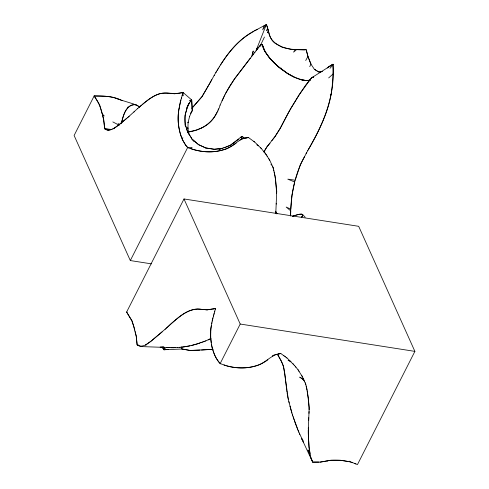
<?xml version="1.0" encoding="UTF-8"?>
<svg xmlns="http://www.w3.org/2000/svg" width="489" height="489" viewBox="0 0 489 489"><rect width="100%" height="100%" fill="white"/><g stroke="black" fill="none" stroke-linecap="round" stroke-linejoin="round"><path stroke-width="0.73" d="M210.655 336.982L210.667 336.188M210.661 336.456L210.765 328.895L212.287 320.533M225.313 365.43L220.154 363.571C212.495 354.928 210.191 342.679 210.728 331.414M210.735 330.925L211.144 326.829M210.649 337.502L211.297 342.875M224.567 95.471L229.524 86.37L234.549 78.863L260.833 44.585L262.281 44.383L263.027 47.629L264.58 51.094L270.191 58.876L278.479 66.975L288.504 74.157A33.105 12.873 38 0 0 302.416 80.098L305.937 80.642L310.014 80.245M205.832 148.069L198.51 144.622L192.25 139.273L198.51 144.622L206.077 148.033L214.268 149.279L222.715 148.332M310.289 455.235L309.048 447.215L308.382 435.62M308.748 418.505L309.048 411.518M308.975 413.364L309.213 407.38L307.294 390.833M275.882 211.193L275.796 213.143L276.737 191.303L275.111 176.56M308.284 433.609L308.785 417.673M308.272 429.22L308.357 427.264M276.199 204.127L276.242 203.265M308.675 420.204L308.718 419.342M308.223 430.241L308.504 438.016M330.264 94.53L331.071 94.897C332.654 84.762 333.357 74.511 332.978 64.261L328.168 67.127L332.978 64.261L333.174 64.554L329.977 68.35M264.445 37.036L260.833 44.585L260.71 46.21L261.04 44.536L262.281 44.383L265.099 51.626L269.084 57.347L274.311 63.075L278.333 66.608L287.508 73.46L294.464 77.231L301.744 79.793M276.646 193.607L275.686 180.582M309.121 409.684L308.516 399.244L306.621 388.034M332.985 64.78C335.277 95.526 323.327 124.689 307.795 150.533M166.217 347.471L164.652 347.318M239.848 139.97L241.633 138.864L241.841 136.388L243.815 137.666L241.841 136.388L230.38 145.245L223.693 147.929M355.882 463.939C348.052 460.504 339.36 460.057 330.974 460.198L320.717 462.105L312.691 462.111L310.423 456.879M142.391 104.438C147.696 100.104 153.204 95.752 159.817 93.637C167.538 91.987 175.355 94.866 183.063 92.464L191.694 99.964L189.304 100.655M212.183 321.132L214.812 311.053M121.443 123.338C123.087 115.856 126.095 104.004 135.685 104.628M179.182 107.941L180.893 99.976M179.652 105.367L180.349 101.871M181.932 138.363C178.045 128.668 177.146 117.867 179.231 107.653M179.127 108.228C177.904 114.31 177.764 120.697 178.821 126.804M179.414 106.663L179.597 105.667M212.397 319.934L212.825 317.948M211.706 323.724L211.89 322.734M211.236 326.316L211.419 325.307M331.004 94.866C327.441 114.573 317.991 132.482 308.223 149.744M121.504 122.935C123.283 115.508 125.973 104.126 135.765 104.634L139.616 106.944M220.111 105.025C215.838 120.221 203.803 129.982 188.369 131.969L196.107 130.123L201.554 127.996M185.533 125.447L185.105 124.127L185.001 115.459L187.354 107.042L189.793 102.158M186.7 109.389L187.953 105.813M188.595 103.845L191.694 99.964L192.232 110.612L189.396 116.767L189.61 116.284L188.057 122.763L188.088 122.048L187.941 128.589L187.788 127.678L189.005 133.919M186.37 110.569C184.445 116.351 184.298 122.873 186.541 128.57M251.701 56.308L253.21 50.972L252.385 55.416L252.746 54.951M180.71 100.624L181.505 97.867M181.395 98.252L182.214 95.398M213.87 314.323L214.09 313.553M214.573 311.89L215.539 308.541L207.018 309.843L198.082 309.005M182.58 94.126L183.063 92.464L174.573 93.784M182.097 95.813L182.825 93.277M213.369 316.053L213.62 315.191M264.17 25.66L262.691 29.805L266.254 24.45C269.182 30.697 268.73 38.613 274.952 43.191L282.287 47.329L291.334 49.42L304.146 49.982L306.193 49.676L307.856 56.253L310.68 63.741L314.36 69.267L315.197 69.786M191.884 111.486L190.936 112.928L192.275 110.465L191.694 99.964M220.068 105.135L224.873 94.823M305.717 60.52L307.948 56.333L306.193 49.676L296.634 49.56L293.565 52.17L295.234 49.499C284.011 49.193 269.708 43.845 268.534 31.088L267.66 32.775C267.99 31.357 269.188 26.681 266.615 30.544L267.715 28.099L266.389 24.468L256.12 50.41L257.128 48.246L256.639 49.756L257.385 47.983L256.921 49.401L260.833 44.585M287.508 73.46L280.906 68.808L281.187 68.124M302.086 216.688C303.516 214.359 300.179 218.919 302.068 216.676M183.063 92.464L182.794 93.106L183.308 95.765M215.27 309.182L215.539 308.541L207.049 309.861M215.484 115.049L216.016 113.955M215.435 115.159C212.446 120.869 207.477 125.27 201.676 127.953M269.995 143.216L267.006 146.755L263.895 151.92L267.006 146.755L275.069 136.51L280.014 128.803L288.602 112.238L299.079 94.829L310.918 78.656L311.542 77.867L332.978 64.261M302.465 215.9C303.608 211.584 293.926 216.211 292.153 216.389M218.1 109.664L218.491 108.796M186.584 108.203L188.308 104.469M223.681 97.354L224.127 96.406M223.228 98.307L222.733 99.359M182.892 137.605L182.152 139.169L185.906 145.6L187.678 147.495C203.259 153.98 222.562 153.79 236.236 143.075M222.33 100.184L222.03 100.777M188.277 105.147L188.882 103.906M309.733 66.657L311.022 64.004L307.911 56.406M189.659 102.317L189.066 103.54M280.588 127.617L275.069 136.51L271.866 140.618M216.768 112.446L216.315 113.356M217.574 110.826L217.22 111.535M122.201 100.716C114.145 96.235 103.607 95.923 94.145 95.978L74.108 135.484L130.318 260.558L151.401 263.858M130.318 260.558L187.678 147.495C183.094 142.507 180.539 135.893 179.255 129.316M354.549 463.431L357.483 464.55L414.892 351.383L358.681 226.309L183.998 198.962L126.62 312.055L131.73 320.662L133.803 326.518L136.254 336.597L137.152 344.873L141.083 346.573L162.886 347.343M183.998 198.962L240.215 324.036L220.154 363.571C216.89 360.081 214.628 355.674 213.265 351.108M225.319 93.833L225.496 93.485M304.592 156.504C294.61 174.579 290.625 195.502 290.6 216.028L290.753 210.875L286.151 207.036L290.814 209.164L291.97 195.129L294.678 182L287.758 179.139L295.215 180.221L300.295 164.726L306.627 152.709M280.723 127.317L290.894 108.246L300.79 92.36M306.077 153.735L307.881 150.374M160.147 346.97L164.463 347.367L162.953 346.958M302.526 215.759L302.96 214.885L305.173 217.22M137.268 344.916C140.367 347.447 143.699 345.399 146.786 344.751M215.857 72.561L216.535 71.394M210.759 81.547L211.823 79.676M211.352 80.508L209.64 83.503M211.584 80.092C222.605 59.951 235.955 39.407 257.44 29.273L266.389 24.468M214.121 75.624L214.298 75.312M207.098 87.965L210.404 82.164M208.461 85.575L202.024 96.633L191.822 108.313M209.219 84.242L208.882 84.829M206.847 88.399L202.024 96.633L192.091 108.051M217.171 70.367L217.568 69.731M220.515 64.976C228.43 52.36 238.204 40.22 251.218 32.904M217.96 69.102L218.394 68.393M219.225 67.054L219.665 66.345M225.637 93.216L234.549 78.863L250.313 58.136M300.808 92.335L306.279 84.267L311.469 77.947L313.651 76.785L311.609 77.843M253.229 54.316L253.498 53.955M254.58 52.488L254.903 52.048M313.192 77.183L312.874 77.604M238.002 140.013L238.626 139.224L237.978 139.701M190.142 101.755L190.948 100.826M190.453 113.491L190.734 113.185M311.542 77.867L311.951 77.61M327.227 68.057L327.856 67.439M128.332 116.981L137.751 108.43M165.093 329.268C175.031 320.772 185.221 308.608 199.414 309.134M133.9 112.048L134.383 111.596M166.938 93.057C155.086 92.238 145.991 101.596 137.562 108.613M166.376 328.125L166.859 327.673M168.106 326.493L168.943 325.711M169.396 325.289L170.227 324.507M171.254 323.541C179.005 317.214 187.049 309.433 197.599 308.956M167.256 327.294L167.66 326.921M170.612 324.14L171.003 323.779M128.772 116.608L129.212 116.217M241.841 136.388L240.472 137.592M328.663 77.916L333.095 73.967M165.49 328.914L150.899 341.298L146.028 344.702M162.11 331.921L151.058 341.163L146.205 344.574M190.771 148.632L192.085 147.501L188.565 147.819M127.91 117.336L127.281 117.867M126.645 118.405L124.481 120.221M128.552 116.798L125.361 119.481M123.845 120.752L124.933 119.842M139.035 107.225L140.331 106.15M140.789 105.765L141.633 105.074M122.831 121.596L122.164 122.146M123.277 121.223L124.029 120.594M123.466 121.064L118.87 124.848M121.944 122.329L120.257 123.717M118.729 124.97C114.695 128.564 104.206 134.512 104.267 125.062C103.167 114.811 100.447 104.304 94.145 95.978C101.889 96.217 109.603 95.679 116.969 98.637M119.848 124.053L113.729 128.503M233.259 143.173L237.807 139.83M223.999 364.965C234.237 368.37 245.466 368.963 255.869 365.931C265.154 363.749 272.049 353.669 280.857 353.553L278.302 354.042M272.899 355.882L274.109 354.935L277.459 354.287M267.868 359.818C256.108 368.553 240.417 369.641 226.615 365.894M245.826 137.971L248.62 137.592C238.412 137.727 232.434 148.436 222.409 150.056C212.318 152.996 201.413 152.116 191.523 148.888M233.381 143.088L230.38 145.245L227.752 146.333M94.145 95.978L99.664 104.884L102.091 113.729L104.267 115.93L102.641 115.428L103.809 120.019L104.677 128.796L111.889 129.457M252.336 32.25L253.473 31.589M254.586 30.935L257.391 29.303M272.324 356.041L273.638 355.307M205.631 340.943L210.93 338.541M210.447 338.785L209.426 339.28M166.315 347.471C175.368 348.125 184.463 347.269 193.234 345.014M208.149 339.904L208.497 339.739M225.741 147.14L226.089 146.975M205.9 340.833L197.342 343.846M204.604 341.371L204.989 341.212M197.617 343.755L192.868 345.118M108.631 130.49L109.23 130.263M112.837 128.894L113.369 128.693M141.706 346.34L141.187 346.579M145.312 344.971L145.844 344.769M110.184 129.903L110.532 129.768M111.425 129.432L111.785 129.298M113.46 128.662L114.31 128.674M200.838 342.697L201.517 342.441M202.03 342.251L202.446 342.098M227.715 146.345L226.431 146.816M225.105 147.372L219.145 149.121L220.441 148.619L214.304 149.273M203.98 341.591L203.118 341.878M198.748 343.382L199.885 343.009M189.928 345.857L182.22 347.123M197.067 343.938L195.331 344.427M293.156 216.016L297.923 214.616M193.601 344.91L194.781 344.58M245.857 137.971L241.633 138.864M192.47 345.222L191.266 345.521M248.381 137.476L254.824 142.183L261.334 148.577M280.857 353.553L287.3 358.254L294.684 365.705M327.184 460.925L327.758 460.815M302.3 79.884L306.762 80.618L310.381 80.031M308.626 80.312L310.05 80.086M306.97 80.581L306.028 80.496M308.18 80.385L307.171 80.551M315.478 69.958L318.822 72.024L320.191 71.859M278.333 354.042L279.176 353.926M246.26 137.91L246.701 137.849M300.649 214.219L298.4 214.475M278.076 355.711L278.822 356.249L277 354.281M318.822 72.024L321.438 71.706M320.313 71.846L321.56 71.694M322.062 71.632L322.563 71.571M301.444 214.139L301.994 214.268M213.338 308.816L213.73 308.773M166.229 349.574L168.619 349.378L163.87 349.757L163.656 349.482L165.343 348.315L162.703 348.076L161.969 346.823M201.486 350.093L213.112 349.244L193.944 350.326M199.977 350.142L191.988 350.362M164.298 349.733L165.258 349.653M219.078 149.396L220.484 149.286M181.346 347.196L181.829 347.159M175.728 347.618L174.707 347.685M179.249 347.361L179.83 347.318M177.25 347.508L177.764 347.471M162.134 347.013L163.87 349.757L181.987 349.018L189.756 350.417L193.705 350.338M318.761 462.093L312.691 462.111L301.627 438.505M191.737 350.375L189.756 350.417L184.695 349.415M170.924 347.691L174.041 347.728M169.481 347.6L167.648 347.538M127.048 312.068L126.62 312.055L132.14 320.955L134.823 330.13M320.002 462.081L330.075 460.394L333.541 460.29L340.124 460.21L347.923 461.524M135.514 104.622L136.028 104.805L134.933 104.719L137.054 105.361L139.426 106.822M200.276 309.213L199.787 309.17M174.542 93.772L167.311 93.093M207.018 309.843L202.134 309.396M201.535 309.341L202.067 309.39M200.637 309.25L201.003 309.286M104.64 128.821L110.294 129.573M138.644 345.1L137.116 344.898L136.284 336.096L135.117 331.505M163.173 346.994L164.463 347.367M184.011 349.354L181.987 349.018L181.156 347.086L181.987 349.018M122.232 118.375L122.568 118.424M214.243 149.273L205.838 147.922M240.215 324.036L414.892 351.383M303.645 80.104L304.861 80.306M302.459 79.909L301.2 79.701M305.484 80.404L305.802 80.459M302.929 79.988L303.4 80.068M127.721 107.115L128.24 107.232M133.839 104.047L121.62 100.263M121.737 100.367L115.911 98.24M290.148 360.961L288.1 360.271L291.071 361.848M332.208 84.096L332.538 84.212M352.227 462.6L349.128 461.176M300.044 79.31L301.035 79.676M220.502 363.7L220.857 363.828M187.678 147.495L188.381 147.757M314.36 69.267L315.76 70.135M117.574 98.839L117.971 99.01M108.607 130.502L104.793 128.839M112.831 121.914L119.298 125.288M256.817 144.823L258.595 145.771M287.746 73.594L294.464 77.231M316.175 70.392L317.282 71.076M318.168 71.62L318.498 71.822M301.854 214.176L302.832 214.805M118.106 123.576L119.823 124.701M304.451 381.157L303.865 379.904L299.708 377.147C305.203 379.562 305.955 384.812 307.055 389.861M280.906 68.808L274.378 63.142M253.864 141.474L254.512 141.951M286.34 357.545L286.988 358.027M285.069 356.603L285.38 356.836M283.767 355.65L284.085 355.888M244.524 138.21L244.176 137.941L244.476 138.167M192.25 139.273L190.239 136.156M270.918 164.194C273.724 166.474 273.504 170.582 274.58 173.791M262.281 44.383C264.378 52.097 268.834 57.329 274.207 62.959M191.511 138.693L194.237 141.786M299.641 433.951L302.477 439.697M302.526 377.001L298.027 369.733L294.262 365.197M295.307 366.457L295.937 367.215M264.714 152.654L266.242 154.756M265.136 153.161L260.539 147.617M293.015 363.694L293.351 364.097M276.731 213.479L275.698 211.939L276.945 213.772M278.534 356.285L279.213 357.343M278.944 356.921L281.254 360.876L283.241 365.961M271.976 165.086L269.745 160.27L265.551 153.662M302.22 376.347L301.499 375.21M186.285 127.782L187.721 132.232L191.645 138.35M189.102 134.383L189.976 135.746M188.852 133.992L187.617 131.914M279.28 357.441L282.789 364.201M268.693 158.613L269.023 159.133M298.718 370.827L299.072 371.383M269.353 159.652L269.745 160.27M266.957 155.881L267.318 156.449M298.027 369.733L298.369 370.277M302.343 439.544L301.964 439.049L303.333 442.154M276.505 213.094L276.945 213.864M273.039 167.391L272.709 166.682M305.515 383.462L305.185 382.753M298.235 430.711L292.33 414.507L289.072 402.471M302.373 376.677L303.865 379.904M303.333 378.749L303.62 379.372M298.889 432.221L298.058 430.308M299.855 434.44L298.657 431.695M312.691 462.111L307.991 449.892L310.038 453.688L309.054 447.349L308.553 439.018M212.305 348.321L211.896 346.34M213.051 350.485L212.428 348.688M294.042 419.66L293.534 418.113M294.427 420.809L294.714 421.677M292.679 415.534L292.416 414.721M293.064 416.701L293.217 417.172M186.664 128.949L187.348 131.064M185.765 126.162L185.991 126.877M297.722 429.544L294.788 421.903M283.553 366.988L284.928 374.177L286.682 390.094M291.701 412.368L291.921 413.101M283.657 367.355L283.143 365.638M283.754 367.679L288.321 399.421M290.613 408.462L289.971 406.102M290.857 409.324L290.723 408.859M291.42 411.353L290.961 409.715M291.53 411.75L291.64 412.154M288.92 401.824L288.149 398.737M289.195 402.997L288.852 401.542M282.966 364.91L283.045 365.228M273.137 167.776L273.369 168.742M273.675 170.019L273.846 170.71M274.146 171.963L275.301 177.868M274.818 174.762L275.032 175.967M305.613 383.847L305.845 384.819M306.151 386.096L306.45 387.343M185.031 124.585L185.313 126.052M287.361 394.501L287.122 393.119M287.703 396.487L287.984 398.083M178.876 127.091L179.2 129.004M211.731 345.393L211.786 345.705M287.453 395.026L287.538 395.558M211.541 344.268L211.676 345.075M286.988 392.178L286.786 390.815M275.582 179.873L275.399 178.577M308.363 435.283L308.296 433.932M302.734 440.051L302.978 440.387L302.734 440.051"/></g></svg>
